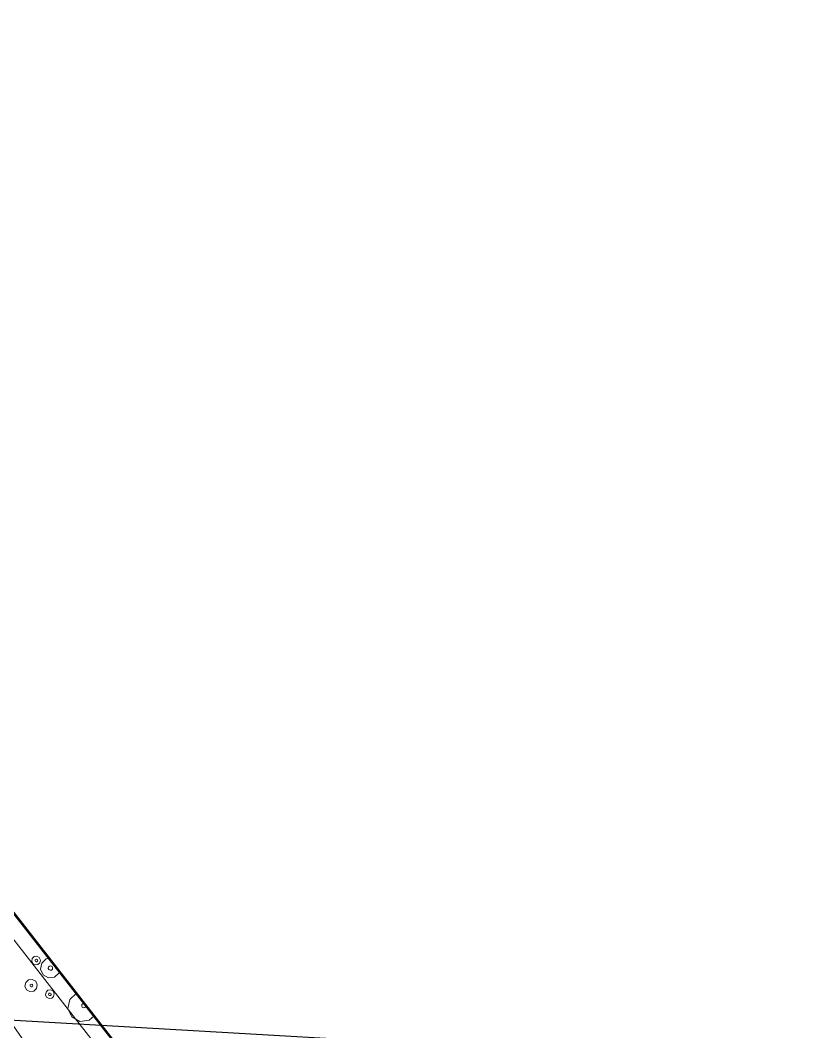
# Model space of a CAD drawing. Header units: metres. Extents: x -2858 to 512, y -1995 to 1252.
# Drawn here: x -491.21 to -481.33, y -110.44 to -97.51 of the extents above; entities that cross this region are included whole.
import ezdxf

# ---------------------------------------------------------------- set-up
doc = ezdxf.new("R2010")
doc.units = ezdxf.units.M
for name, color, linetype in [('1002 RES HTA TXT', 1, 'Continuous'), ('Calque commun', 7, 'Continuous'), ('Calque11', 7, 'Continuous'), ('Calque17', 7, 'Continuous')]:
    doc.layers.add(name, color=color, linetype=linetype)

# ---------------------------------------------------------------- blocks, each defined once
blk = doc.blocks.new('geometrebondepartleger')
at = {"layer": 'Calque11', "color": 7, "linetype": 'Continuous', "lineweight": 9}
blk.add_polyline3d([(125.028, 35.908, 79), (133.338, 81.851, 79), (145.314, 148.376, 79)], dxfattribs=at)
at = {"layer": 'Calque17', "color": 1, "linetype": 'Continuous', "lineweight": 9}
for points in [[(125.174, 36.689, 79), (126.529, 44.135, 79), (125.038, 35.943, 79), (126.416, 43.488, 79), (128.681, 56.064, 79), (129.976, 63.134, 79), (132.193, 75.604, 79), (133.338, 81.851, 79), (135.222, 92.341, 79), (136.478, 99.327, 79), (138.173, 108.712, 79), (140.485, 121.463, 79), (141.093, 124.932, 79)], [(125.371, 36.653, 79), (126.725, 44.099, 79), (125.235, 35.908, 79), (126.613, 43.453, 79), (128.878, 56.028, 79), (130.173, 63.099, 79), (132.39, 75.569, 79), (133.535, 81.815, 79), (135.419, 92.306, 79), (136.674, 99.291, 79), (138.369, 108.676, 79), (140.682, 121.427, 79), (141.29, 124.897, 79)]]:
    blk.add_polyline3d(points, dxfattribs=at)
blk = doc.blocks.new('pattern')
at = {"layer": 'Calque commun', "color": 54, "linetype": 'Continuous', "lineweight": 9}
for p, q in [((56.699, 35.056), (56.778, 35.048)), ((56.778, 35.048), (56.867, 34.97)), ((56.867, 34.97), (56.893, 34.854)), ((56.673, 34.848), (56.663, 34.856)), ((56.67, 34.896), (56.678, 34.901)), ((56.69, 34.846), (56.673, 34.848)), ((56.678, 34.901), (56.695, 34.899)), ((56.705, 34.855), (56.69, 34.846)), ((56.695, 34.899), (56.708, 34.888)), ((56.712, 34.871), (56.705, 34.855)), ((56.708, 34.888), (56.712, 34.871)), ((56.893, 34.854), (56.846, 34.745)), ((56.744, 34.685), (56.634, 34.695)), ((56.846, 34.745), (56.744, 34.685)), ((56.809, 34.457), (56.823, 34.488)), ((56.817, 34.423), (56.809, 34.457)), ((56.843, 34.4), (56.817, 34.423)), ((56.823, 34.488), (56.853, 34.506)), ((56.877, 34.397), (56.843, 34.4)), ((56.849, 34.454), (56.853, 34.463)), ((56.851, 34.444), (56.849, 34.454)), ((56.859, 34.437), (56.851, 34.444)), ((56.853, 34.506), (56.887, 34.503)), ((56.853, 34.463), (56.862, 34.469)), ((56.869, 34.436), (56.859, 34.437)), ((56.862, 34.469), (56.872, 34.468)), ((56.878, 34.441), (56.869, 34.436)), ((56.872, 34.468), (56.88, 34.461)), ((56.907, 34.414), (56.877, 34.397)), ((56.882, 34.451), (56.878, 34.441)), ((56.88, 34.461), (56.882, 34.451)), ((56.887, 34.503), (56.913, 34.48)), ((56.921, 34.446), (56.907, 34.414)), ((56.913, 34.48), (56.921, 34.446)), ((56.572, 34.352), (56.582, 34.357)), ((56.582, 34.357), (56.661, 34.35)), ((56.661, 34.35), (56.72, 34.298)), ((56.72, 34.298), (56.737, 34.22)), ((56.882, 34.252), (56.924, 34.277)), ((56.924, 34.277), (56.974, 34.272)), ((56.974, 34.272), (57.011, 34.239)), ((56.583, 34.237), (56.59, 34.253)), ((56.587, 34.22), (56.583, 34.237)), ((56.6, 34.209), (56.587, 34.22)), ((56.59, 34.253), (56.605, 34.262)), ((56.617, 34.207), (56.6, 34.209)), ((56.605, 34.262), (56.622, 34.26)), ((56.632, 34.216), (56.617, 34.207)), ((56.622, 34.26), (56.635, 34.249)), ((56.639, 34.232), (56.632, 34.216)), ((56.635, 34.249), (56.639, 34.232)), ((56.706, 34.148), (56.638, 34.108)), ((56.737, 34.22), (56.706, 34.148)), ((56.862, 34.206), (56.882, 34.252)), ((56.873, 34.158), (56.862, 34.206)), ((56.91, 34.125), (56.873, 34.158)), ((56.923, 34.204), (56.927, 34.214)), ((56.925, 34.194), (56.923, 34.204)), ((56.933, 34.187), (56.925, 34.194)), ((56.927, 34.214), (56.936, 34.219)), ((56.943, 34.186), (56.933, 34.187)), ((56.936, 34.219), (56.946, 34.218)), ((56.952, 34.191), (56.943, 34.186)), ((56.946, 34.218), (56.954, 34.211)), ((56.957, 34.201), (56.952, 34.191)), ((56.954, 34.211), (56.957, 34.201)), ((57.002, 34.146), (56.959, 34.121)), ((57.021, 34.191), (57.002, 34.146)), ((57.011, 34.239), (57.021, 34.191)), ((56.559, 34.115), (56.534, 34.138)), ((56.638, 34.108), (56.559, 34.115)), ((56.607, 34.039), (56.62, 34.071)), ((56.614, 34.005), (56.607, 34.039)), ((56.62, 34.071), (56.65, 34.088)), ((56.642, 34.039), (56.646, 34.048)), ((56.645, 34.028), (56.642, 34.039)), ((56.652, 34.022), (56.645, 34.028)), ((56.646, 34.048), (56.655, 34.053)), ((56.65, 34.088), (56.685, 34.085)), ((56.663, 34.021), (56.652, 34.022)), ((56.655, 34.053), (56.666, 34.052)), ((56.672, 34.026), (56.663, 34.021)), ((56.666, 34.052), (56.674, 34.046)), ((56.676, 34.035), (56.672, 34.026)), ((56.674, 34.046), (56.676, 34.035)), ((56.685, 34.085), (56.711, 34.062)), ((56.718, 34.028), (56.704, 33.997)), ((56.711, 34.062), (56.718, 34.028)), ((56.959, 34.121), (56.91, 34.125)), ((56.64, 33.982), (56.614, 34.005)), ((56.675, 33.979), (56.64, 33.982)), ((56.704, 33.997), (56.675, 33.979))]:
    blk.add_line(p, q, dxfattribs=at)
at = {"layer": 'Calque commun', "color": 7, "linetype": 'Continuous', "lineweight": 9}
mesh = blk.add_polyface(dxfattribs=at)
corners = [(70.85, 113.541), (53.835, 19.169), (74.728, 106.324), (76.043, 113.598), (74.769, 106.176), (58.808, 18.27), (114.17, 105.207), (114.17, 98.539)]
mesh.append_faces([[corners[k] for k in face] for face in [(3, 4, 6)]], dxfattribs={"vtx0": -1, "vtx1": -1, "color": 7})
mesh.append_faces([[corners[k] for k in face] for face in [(3, 2, 4)]], dxfattribs={"vtx0": -1, "vtx2": -1, "color": 7})
mesh.append_faces([[corners[k] for k in face] for face in [(5, 2, 1)]], dxfattribs={"vtx1": -1, "color": 7})
mesh.append_faces([[corners[k] for k in face] for face in [(0, 1, 2), (3, 0, 2)]], dxfattribs={"vtx1": -1, "vtx2": -1, "color": 7})
mesh.append_faces([[corners[k] for k in face] for face in [(4, 7, 6)]], dxfattribs={"vtx2": -1, "color": 7})

msp = doc.modelspace()

# ---------------------------------------------------------------- linework, layer by layer
at = {"layer": '1002 RES HTA TXT', "color": 3, "flags": 128}
msp.add_lwpolyline([(-285.106, -122.148), (-602.037, -103.932)], dxfattribs=at)

# ---------------------------------------------------------------- block references
at = {"layer": 'Calque commun', "color": 0, "linetype": 'ByBlock', "lineweight": -2, "rotation": 228.1617603435354}
for name, p in [('geometrebondepartleger', (-440.162, 15.263)), ('pattern', (-478.571, -44.614))]:
    msp.add_blockref(name, p, dxfattribs=at)

doc.saveas('drawing.dxf')
